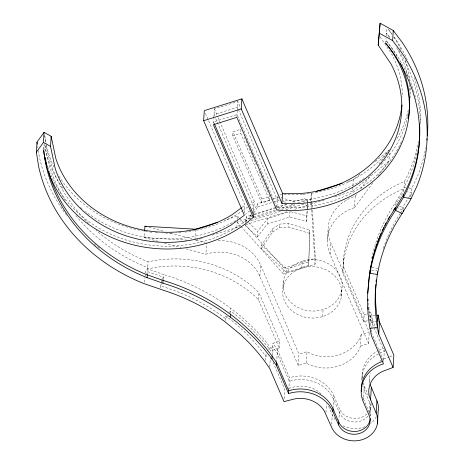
<?xml version="1.0" encoding="UTF-8"?>
<svg xmlns="http://www.w3.org/2000/svg" width="464" height="464" viewBox="0 0 464 464"><rect width="100%" height="100%" fill="white"/><g stroke="black" fill="none" stroke-linecap="round" stroke-linejoin="round"><path stroke-width="0.35" stroke-dasharray="2.32 1.74" d="M308.676 265.373L309.824 229.929L288.788 223.607L279.896 224.077L272.757 228.624L261.51 245.062L261.302 248.518L286.282 272.385L308.676 265.373L309.824 229.929M245.236 225.313L257.45 236.808L267.2 224.1L289.588 217.082L306.663 221.392L307.122 209.415M307.151 208.707L307.47 202.443M306.663 221.392L307.458 203.899M307.487 203.197L307.597 200.378L304.256 198.534L291.926 202.397M43.755 149.675L44.126 143.608M158.085 241.332L144.223 237.603L144.617 231.211M144.13 282.298L144.42 277.588M147.274 274.856L148.068 261.847A174.534 151.757 3.5 0 1 95.949 230.237M160.399 287.947L160.648 283.922M163.166 279.079L163.45 274.456L147.633 268.934A108.953 94.731 3.5 0 1 258.454 299.732L279.322 348.22L272.472 350.366C260.913 334.295 246.662 320.206 230.788 308.398A200.703 174.51 3.5 0 0 163.45 274.456M195.588 229.21L194.897 240.578L201.77 238.426M213.469 123.291L213.753 118.587M213.794 117.926L214.351 108.878L237.823 101.523L240.671 108.141M356.468 194.573L355.192 196.307A41.864 36.401 3.5 0 0 330.797 242.869L369.234 332.178L361.166 334.701L360.476 346.069L359.339 349.305A37.561 32.66 3.5 0 1 309.656 364.866L306.339 363.022L298.271 365.551L259.834 276.242A41.864 36.401 3.5 0 0 205.917 254.208L206.608 242.84M232.766 135.697L233.009 131.724L240.932 129.241L240.688 133.214L269.654 200.506L261.731 202.988L232.766 135.697L240.688 133.214M236.901 116.638L237.232 111.232M237.272 110.571L237.823 101.523M225.452 320.694L225.742 316.019C241.025 327.387 254.753 340.947 265.895 356.422L268.227 355.192M230.463 313.67L230.788 308.398M236.849 227.441L237.179 222.065L250.966 217.744M237.342 219.402L237.545 216.073L224.477 220.168M244.464 213.098L244.951 205.192L205.117 112.642M245.404 222.558L245.572 219.803L246.72 216.555L250.827 215.267M246.384 222.07L246.72 216.555M250.809 214.884L250.067 216.067L249.864 219.35L251.72 216.392M253.477 213.887L254.231 201.538L218.051 117.479M253.947 212.843L257.659 206.927L257.856 203.644L272.658 199.01M257.45 236.808L257.787 231.298L267.537 218.585L289.925 211.572L289.588 217.082M261.731 202.988L261.969 199.015L233.009 131.724M259.834 276.242L260.53 264.874A41.864 36.401 3.5 0 0 217.245 240.833M258.454 299.732L258.889 292.645A108.953 94.731 3.5 0 0 148.068 261.847M267.2 224.1L267.537 218.585M269.654 200.506L269.891 196.539L258.535 170.149M261.302 248.518L272.542 232.087L272.757 228.624M265.646 360.458L266.104 352.971M399.585 145.458A121.835 105.931 3.5 0 1 276.909 207.199L277.576 196.347M269.752 366.885L270.28 358.225M272.542 232.087L279.682 227.534L279.896 224.077M272.153 355.639L272.907 343.285L279.757 341.139L258.889 292.645M276.648 362.697L277.443 349.688L272.907 343.285M312.382 210.18L315.387 258.228L315.021 264.219L283.562 274.073L283.927 268.082L244.719 224.118M279.322 348.22L279.757 341.139M283.017 287.697L283.446 280.714M309.616 233.386L288.579 227.064L288.788 223.607M286.282 272.385L286.491 268.929L261.51 245.062M281.486 209.45L294.547 205.355L294.669 203.383M284.171 398.738L284.745 389.354L272.994 362.053M288.77 390.096L289.524 377.76L277.443 349.688M304.007 202.669L304.256 198.534M301.774 268.064L302.197 261.081A29.597 25.735 3.5 0 1 341.823 289.942L341.4 296.925A29.597 25.735 3.5 0 1 293.451 311.941A29.597 25.735 3.5 0 1 301.774 268.064A29.597 25.735 3.5 0 1 341.4 296.925M307.51 201.753L307.597 200.378M298.271 365.551L298.967 354.183L260.53 264.874M310.607 204.34L310.77 201.649M310.81 200.976L311.303 192.972L312.202 207.315M306.339 363.022L307.035 351.654L298.967 354.183M322.642 316.558L323.072 309.575M327.433 240.172L328.129 228.81M360.476 346.069L368.538 343.54L330.101 254.231L330.797 242.869M325.954 412.537L326.482 403.871M331.685 424.2L332.259 414.816L328.587 406.296M333.024 408.755L333.819 395.746A34.266 29.795 3.5 0 0 289.524 377.76M343.267 264.468L343.702 257.381M368.283 298.961L368.613 305.474L370.55 319.65L363.706 321.796L342.832 273.302L343.267 266.214A108.953 94.731 3.5 0 1 404.393 181.563A174.534 151.757 3.5 0 0 418.812 139.513M334.677 196.8L352.559 191.197L353.255 179.829L360.418 173.872M338.795 421.387L339.549 409.057L333.819 395.746M330.101 254.231A41.864 36.401 3.5 0 1 354.496 207.669L355.192 196.307M363.706 321.796L364.136 314.708L343.267 266.214M361.821 380.213L362.158 374.639M370.243 416.127A16.315 14.187 3.5 0 0 369.274 412.502L363.55 399.191L364.344 386.187A34.266 29.795 3.5 0 1 363.039 382.423M385.694 43.262L385.99 38.477M386.152 35.838L386.616 28.165M368.538 343.54L369.234 332.178M370.191 325.571L370.985 312.562L367.563 313.635M371.635 332.282L371.844 328.901M371.884 328.228L372.389 319.951L370.985 312.562M369.205 383.571L369.518 378.514M369.274 412.502L369.988 400.913M370.359 415.773L370.904 406.818M377.882 175.955L388.936 160.956L389.412 153.143M384.383 349.438L383.676 361.033L371.873 333.61M395.85 205.564L396.094 201.591L403.958 188.651A108.953 94.731 3.5 0 0 342.832 273.302M400.641 212.808L402.41 210.111L402.572 207.512L408.511 197.734M404.393 181.563L403.796 191.319L395.931 204.259M403.605 209.444L403.848 205.407M410.501 196.887L410.663 194.196L411.493 192.432L407.293 191.829M411.33 195.124L411.736 188.43L417.559 176.036A182.103 158.34 3.5 0 0 425.72 147.691M361.166 334.701L360.035 337.937A37.561 32.66 3.5 0 1 310.352 353.498L307.035 351.654M161.205 282.042L162.243 279.583M162.504 278.968L163.287 277.13L147.471 271.602L146.554 273.4M161.565 283.417L160.527 285.87L166.646 287.813A193.181 167.968 3.5 0 1 225.579 318.623L227.534 316.639M144.965 272.983L147.714 267.6A174.534 151.757 3.5 0 1 75.359 214.867M145.336 275.79L146.253 273.998M408.871 197.148L410.663 194.196M253.037 211.335L257.856 203.644M400.281 213.353L399.22 214.971A193.181 167.968 3.5 0 0 384.836 244.012M360.719 188.807L370.922 174.969M379.001 164.012L388.78 150.748M354.496 207.669L372.778 182.874M229.158 312.55L230.62 311.066C246.5 322.874 260.751 336.963 272.31 353.04M375.301 161.507L388.53 150.51M352.559 191.197L388.936 160.956M242.115 207.292L244.951 205.192M268.024 349.282L272.693 346.823L277.228 353.232L289.31 381.304A34.266 29.795 3.5 0 1 333.604 399.289L339.329 412.6A16.315 14.187 3.5 0 0 353.005 421.921A16.315 14.187 3.5 0 0 368.451 415.512M383.699 358.985L389.105 356.955M389.783 356.706L392.486 355.691M261.969 199.015L269.891 196.539M273.331 198.795L279.386 196.898L294.75 202.072L293.376 202.501M257.659 206.927L271.782 202.501M274.473 201.66L279.183 200.187M347.751 181.557L353.255 179.829M254.255 214.194L276.173 207.333M276.857 207.118L286.45 204.114M250.067 216.067L251.442 215.632M254.191 214.774L276.19 207.884M276.875 207.669L287.871 204.224M253.721 216.879L277.159 209.542M277.849 209.328L293.01 204.578M297.836 203.064L310.932 198.963L311.158 202.548M253.988 218.057L275.987 211.172M251.175 220.568L281.317 211.126M286.108 209.624L303.92 204.044L307.255 205.888M212.089 235.196L240.294 226.357M245.81 224.634L287.17 211.677M294.75 209.305L324.359 200.03M283.927 268.082L315.387 258.228M286.491 268.929L308.885 261.916M364.136 314.708L366.879 313.85M288.724 388.339L295.359 386.651A26.686 23.206 3.5 0 1 320.989 393.716M374.837 315.578L370.771 316.106L372.174 323.495L384.256 351.567A34.266 29.795 3.5 0 0 380.155 353.104M377.168 321.442L370.388 322.318L368.857 311.524M279.682 227.534L288.579 227.064M144.223 237.603L187.044 240.12M406.139 187.618L404.045 187.317A174.534 151.757 3.5 0 0 417.565 150.104M408.941 188.024L411.736 188.43M371.699 267.502L377.818 268.389M371.536 270.106L376.977 270.889M290.609 211.746L307 215.882M149.077 227.36L164.326 231.461M170.566 233.143L192.055 238.925M196.214 240.045L205.221 242.469M164.326 243.014L180.96 247.492M185.815 248.797L205.917 254.208M283.191 201.533L285.865 202.432M291.206 204.235L294.547 205.355M399.55 206.033L402.572 207.512M396.378 207.159L402.41 210.111M245.572 219.803L246.593 220.76M248.629 222.674L257.787 231.298M237.545 216.073L238.977 217.68M239.459 218.219L244.238 223.578M237.179 222.065L240.526 225.817M241.002 226.351L283.562 274.073M380.051 36.813L391.372 53.476A114.237 99.325 3.5 0 1 402.398 96.535M372.389 319.951L375.202 326.482M375.48 327.132L377.447 331.702M364.344 386.187L368.352 395.502M276.909 207.199L237.029 114.533L213.556 121.887L214.409 123.871M244.337 137.158L256.267 164.871M214.351 108.878L217.767 116.818M214.565 115.954L213.997 114.625L237.475 107.277L277.356 199.938A121.835 105.931 3.5 0 0 278.754 200.059M215.708 118.598L253.883 207.292A121.835 105.931 3.5 0 1 252.317 208.672M37.648 146.282L37.868 147.674M38.303 150.464L39.173 156.043A182.103 158.34 3.5 0 0 66.816 215.54M311.205 203.267L311.564 209.003M311.611 209.722L315.021 264.219M371.043 403.117A16.315 14.187 3.5 0 1 369.031 411.44M366.966 413.923A16.315 14.187 3.5 0 1 339.549 409.057M88.653 223.468A174.534 151.757 3.5 0 1 46.151 145.035M45.675 142.251A174.534 151.757 3.5 0 1 44.683 134.56A121.835 105.931 3.5 0 0 46.174 144.269M254.231 201.538A121.835 105.931 3.5 0 1 250.537 204.723M247.788 206.915A121.835 105.931 3.5 0 1 243.809 209.867M243.229 210.273A121.835 105.931 3.5 0 1 188.175 231.722M187.456 231.82A121.835 105.931 3.5 0 1 183.854 232.278M180.966 232.58A121.835 105.931 3.5 0 1 176.616 232.916M171.547 233.131A121.835 105.931 3.5 0 1 165.921 233.16M157.435 232.771A121.835 105.931 3.5 0 1 155.324 232.592M151.815 232.226A121.835 105.931 3.5 0 1 149.721 231.965M147.61 231.669A121.835 105.931 3.5 0 1 57.733 174.087M53.998 167.11A121.835 105.931 3.5 0 1 46.319 144.965M341.823 289.942A29.597 25.735 3.5 0 1 293.88 304.958A29.597 25.735 3.5 0 1 302.197 261.081M362.303 378.554A34.266 29.795 3.5 0 1 378.421 350.506M379.065 350.175A34.266 29.795 3.5 0 1 383.873 348.215M391.941 34.127A174.534 151.757 3.5 0 0 388.02 29.093A121.835 105.931 3.5 0 1 391.889 34.226M394.023 36.987A174.534 151.757 3.5 0 1 407.247 59.479M414.329 77.505A174.534 151.757 3.5 0 1 420.477 123.459M408.308 109.875A121.835 105.931 3.5 0 1 396.21 139.954M389.371 149.756A121.835 105.931 3.5 0 1 303.114 194.23M302.395 194.294A121.835 105.931 3.5 0 1 279.108 194.312M393.895 37.161A121.835 105.931 3.5 0 1 401.186 50.129M405.217 60.088A121.835 105.931 3.5 0 1 409.816 80.695M410.304 87.777A121.835 105.931 3.5 0 1 410.054 97.921M371.676 258.396A200.703 174.51 3.5 0 1 396.094 201.591M99.354 248.008A182.103 158.34 3.5 0 1 96.587 245.85M96.036 245.415A182.103 158.34 3.5 0 1 93.867 243.646M376.345 416.707A23.884 20.764 3.5 0 1 370.666 423.417M364.924 426.7A23.884 20.764 3.5 0 1 342.299 425.442M335.199 419.642A23.884 20.764 3.5 0 1 332.259 414.816M369.628 381.565A26.686 23.206 3.5 0 1 370.469 373.12M379.598 361.253A26.686 23.206 3.5 0 1 382.475 359.565M369.454 413.894A16.315 14.187 3.5 0 0 369.854 403.036L364.124 389.725A34.266 29.795 3.5 0 1 362.819 385.967M361.943 378.183A34.266 29.795 3.5 0 1 379.494 353.406M65.18 200.494A174.534 151.757 3.5 0 1 44.817 144.507A121.835 105.931 3.5 0 0 63.203 188.697M249.644 210.917A121.835 105.931 3.5 0 1 245.183 214.374M235.712 220.655A121.835 105.931 3.5 0 1 85.422 211.468M82.099 208.788A121.835 105.931 3.5 0 1 80.469 207.402M389.876 37.625A174.534 151.757 3.5 0 0 386.309 33.199A121.835 105.931 3.5 0 1 389.853 37.677M398.733 50.321A174.534 151.757 3.5 0 1 420.239 123.592M408.372 113.57A121.835 105.931 3.5 0 1 407.96 115.629M407.81 116.313A121.835 105.931 3.5 0 1 383.003 162.487M382.516 163.003A121.835 105.931 3.5 0 1 381.031 164.529M364.362 178.385A121.835 105.931 3.5 0 1 282.976 200.349M396.523 47.699A121.835 105.931 3.5 0 1 407.897 76.722M409.213 84.361A121.835 105.931 3.5 0 1 409.863 91.362M383.247 248.53A193.181 167.968 3.5 0 1 384.598 244.656M44.115 149.669A174.534 151.757 3.5 0 1 43.889 147.569A121.835 105.931 3.5 0 0 44.121 149.646M252.921 215.012A121.835 105.931 3.5 0 1 135.749 242.585A121.835 105.931 3.5 0 1 48.105 167.527M363.55 399.191A34.266 29.795 3.5 0 1 362.419 396.065M403.303 137.031A121.835 105.931 3.5 0 1 402.787 138.342M401.406 141.595A121.835 105.931 3.5 0 1 399.898 144.814M397.12 56.782A121.835 105.931 3.5 0 0 385.868 40.455A174.534 151.757 3.5 0 1 414.358 93.241M414.752 94.61A174.534 151.757 3.5 0 1 416.011 99.418"/><path stroke-width="0.7" d="M367.697 300.539L367.72 299.396M367.83 293.202L368.834 278.864L370.139 270.558A200.703 174.51 3.5 0 1 395.734 207.512L403.599 194.573A174.534 151.757 3.5 0 0 419.607 123.824M370.197 384.575L376.93 400.821L376.176 413.093A23.884 20.764 3.5 0 1 362.262 439.657A23.884 20.764 3.5 0 1 331.505 427.089L324.313 410.988A26.686 23.206 3.5 0 0 294.611 398.924L283.991 401.627L269.665 368.329L263.581 359.739L256.627 351.097L249.098 342.826L241.019 334.95L225.371 322.08A193.181 167.968 3.5 0 0 166.437 291.27L144.049 283.643A182.103 158.34 3.5 0 1 38.558 166.112L36.383 152.163L36.998 142.094L44.034 132.35L51.15 136.306L55.848 158.566A114.237 99.325 3.5 0 0 231.913 214.844L241.547 207.71M36.383 152.163L43.419 142.419L44.034 132.35M427.274 135.906A182.103 158.34 3.5 0 0 402.178 42.352L393.257 30.514L380.103 23.2L378.224 45.095L390.758 63.539A114.237 99.325 3.5 0 1 299.216 203.638L281.955 203.476L282.57 193.407L241.877 98.861L204.259 110.647L203.644 120.71L244.337 215.255L231.298 224.907A114.237 99.325 3.5 0 1 55.233 168.629L50.535 146.375L51.15 136.306M144.658 230.498L144.919 226.241L195.588 229.21L217.599 222.32M370.933 265.744A200.703 174.51 3.5 0 0 370.179 269.909L367.72 292.488L367.529 303.346L368.08 314.203L369.379 325.02L371.42 335.768L383.508 363.84A34.266 29.795 3.5 0 0 363.376 401.998L369.106 415.309A16.315 14.187 3.5 0 1 359.594 433.457A16.315 14.187 3.5 0 1 338.581 424.873L332.85 411.562A34.266 29.795 3.5 0 0 288.556 393.576L276.474 365.504L269.88 356.19L262.665 347.217L254.852 338.639L246.471 330.467L237.545 322.741L230.248 317.127A200.703 174.51 3.5 0 0 162.916 283.185L147.1 277.663L147.274 274.856A174.534 151.757 3.5 0 1 48.401 171.164M162.916 283.185L163.125 279.728M281.955 203.476L241.263 108.93L241.877 98.861M230.248 317.127L230.422 314.319A200.703 174.51 3.5 0 0 163.084 280.378L147.274 274.856M147.1 277.663A174.534 151.757 3.5 0 1 43.715 150.377A121.835 105.931 3.5 0 0 124.787 242.423A121.835 105.931 3.5 0 0 253.263 217.355L253.437 214.548L214.409 123.871M271.939 359.095L272.113 356.288M276.474 365.504L276.648 362.697C264.184 344.062 248.449 327.648 230.422 314.319M288.556 393.576L288.73 390.769L276.648 362.697M332.85 411.562L333.024 408.755A34.266 29.795 3.5 0 0 288.73 390.769M338.581 424.873L338.755 422.066L333.024 408.755M378.224 45.095L380.103 23.2M377.615 271.678L375.277 292.9L375.092 303.363L375.625 313.826L376.878 324.255L378.757 334.161L393.089 367.453L382.945 371.258A26.686 23.206 3.5 0 0 369.448 396.848L376.176 413.093M370.539 399.991L371.287 387.718M403.599 194.573L403.425 197.38L395.56 210.32A200.703 174.51 3.5 0 0 369.965 273.366L377.447 274.444A193.181 167.968 3.5 0 1 399.005 218.428L410.292 200.257L416.945 186.105A182.103 158.34 3.5 0 0 401.563 52.415L392.643 40.577L393.257 30.514M376.872 315.317L378.23 315.143L377.476 327.416L370.017 328.379M378.757 334.161L379.511 321.888L378.23 315.143M377.394 423.818L378.148 411.545A23.884 20.764 3.5 0 0 376.93 400.821M395.734 207.512L395.56 210.32L402.201 213.568M393.089 367.453L393.843 355.18L379.511 321.888M403.477 211.462L403.564 210.117M375.892 284.061C374.964 296.502 375.62 309.082 377.847 321.355M376.072 281.979L376.252 279.896M203.644 120.71L241.263 108.93M316.117 191.464L342.252 183.28M282.57 193.407L299.831 193.569A114.237 99.325 3.5 0 0 401.957 104.98M411.121 198.493L403.425 197.38A174.534 151.757 3.5 0 0 385.694 43.262A121.835 105.931 3.5 0 1 393.71 158.195A121.835 105.931 3.5 0 1 276.741 210.006L236.855 117.34L213.382 124.694L253.263 217.355M144.919 226.241L146.305 226.612M379.488 33.263L392.643 40.577M43.419 142.419L50.535 146.375M36.998 142.094L37.323 144.188M368.033 307.052L368.178 309.946M427.002 138.69A182.103 158.34 3.5 0 1 426.839 140.082M409.758 102.95A121.835 105.931 3.5 0 1 409.642 104.394M371.212 264.358A200.703 174.51 3.5 0 1 371.803 261.597M372.453 258.842A200.703 174.51 3.5 0 1 373.7 254.052M374.286 252.01A200.703 174.51 3.5 0 1 375.109 249.296M375.759 247.271A200.703 174.51 3.5 0 1 376.907 243.907M377.632 241.901A200.703 174.51 3.5 0 1 379.169 237.91M379.703 236.594A200.703 174.51 3.5 0 1 381.101 233.305M382.272 230.695A200.703 174.51 3.5 0 1 383.803 227.453M384.76 225.527A200.703 174.51 3.5 0 1 386.077 222.969M388.136 219.176A200.703 174.51 3.5 0 1 389.574 216.671M393.623 210.093A200.703 174.51 3.5 0 1 395.409 207.396M370.278 418.603A16.315 14.187 3.5 0 1 356.329 431.369A16.315 14.187 3.5 0 1 338.755 422.066M47.293 167.04A174.534 151.757 3.5 0 1 45.228 157.348M361.508 391.558A34.266 29.795 3.5 0 1 383.078 361.224M400.386 63.139A121.835 105.931 3.5 0 1 408.297 118.767"/></g></svg>
